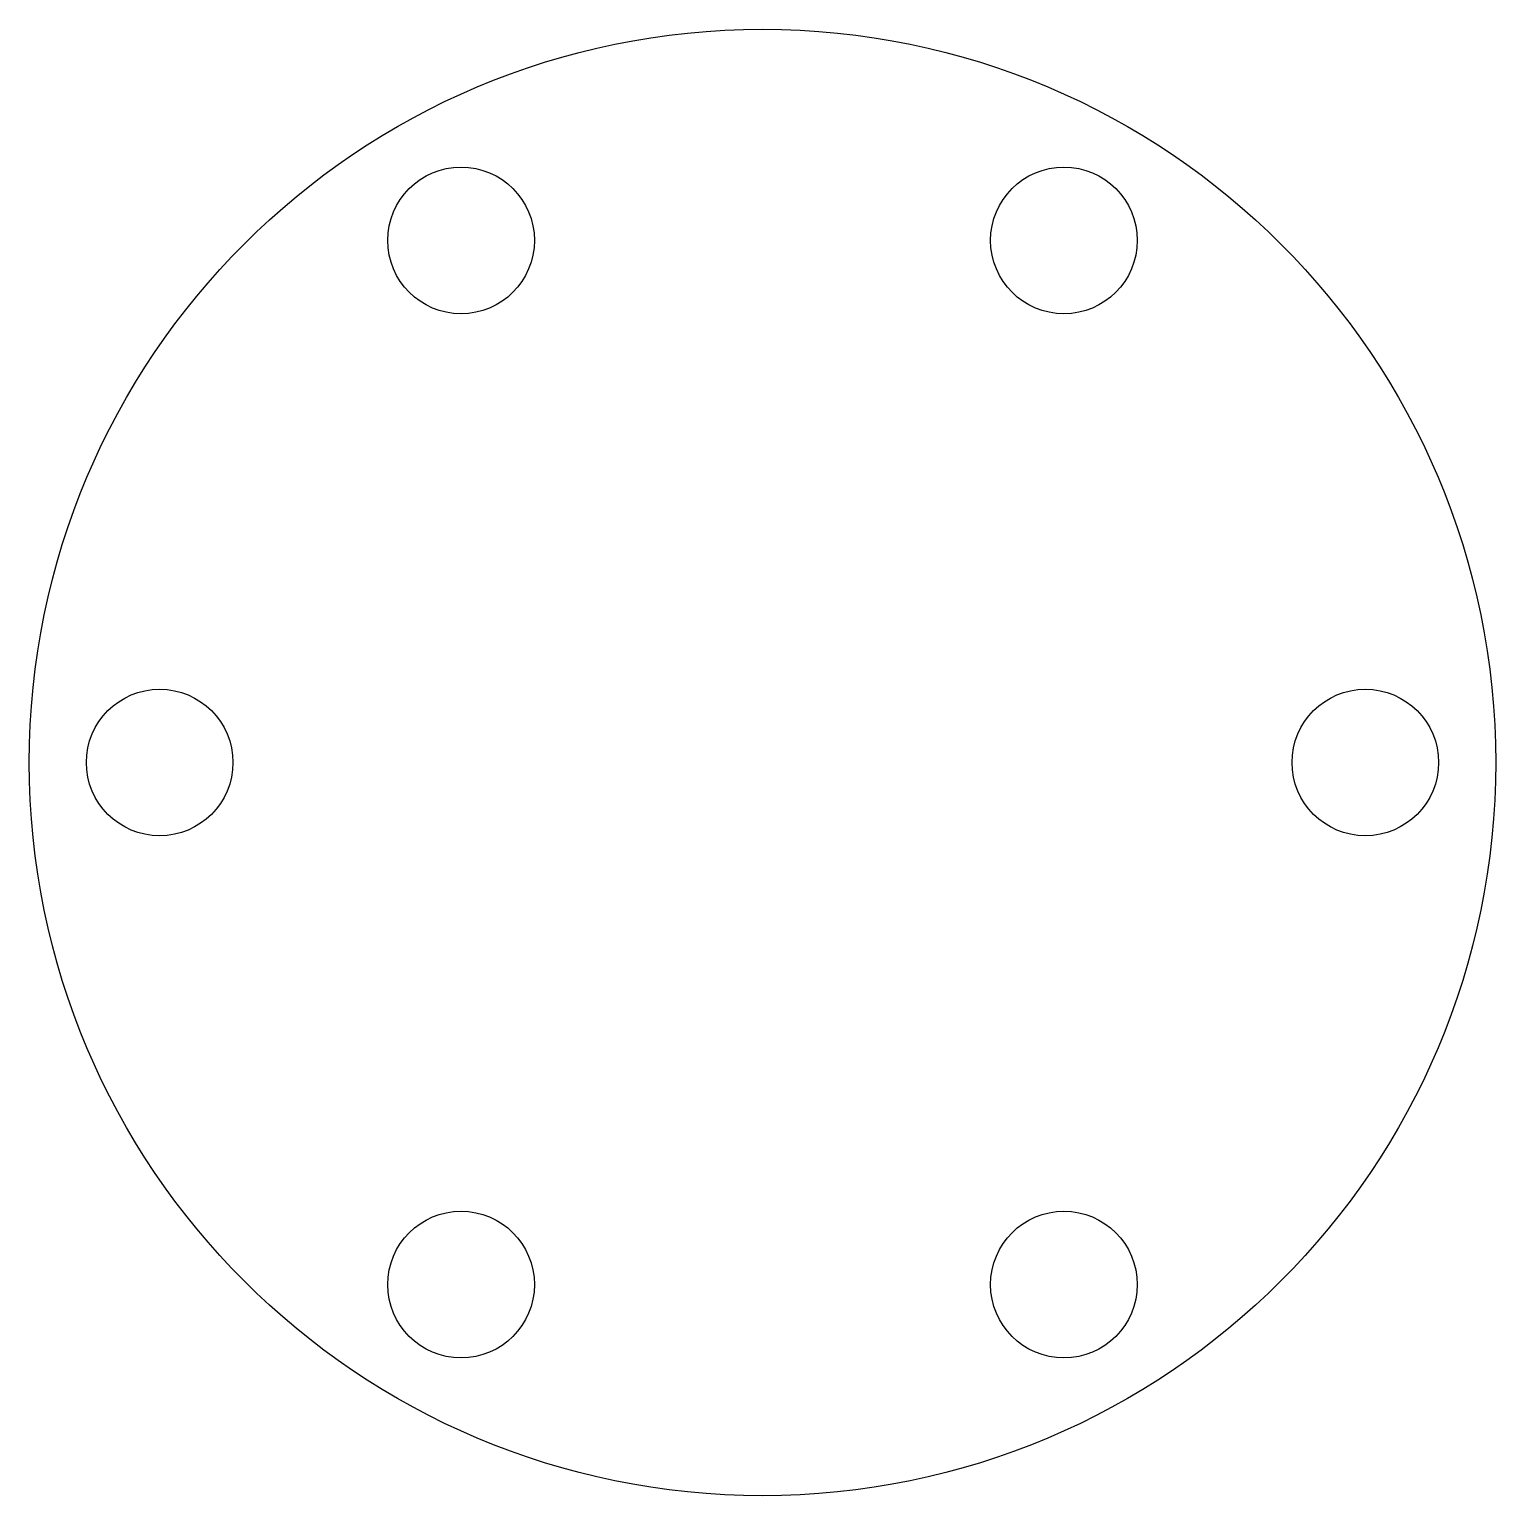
# Model space of a CAD drawing. Header units: millimetres. Extents: x -22.5 to 22.5, y -22.5 to 22.5.
import ezdxf

# ---------------------------------------------------------------- set-up
doc = ezdxf.new("R2010")
doc.units = ezdxf.units.MM

msp = doc.modelspace()

# ---------------------------------------------------------------- linework, layer by layer
at = {"color": 7, "linetype": 'Continuous', "lineweight": 25}
for centre, radius in [((0, 0), 22.5), ((-9.25, 16.021), 2.25), ((9.25, 16.021), 2.25), ((-18.5, 0), 2.25), ((18.5, 0), 2.25), ((-9.25, -16.021), 2.25), ((9.25, -16.021), 2.25)]:
    msp.add_circle(centre, radius, dxfattribs=at)

doc.saveas('drawing.dxf')
